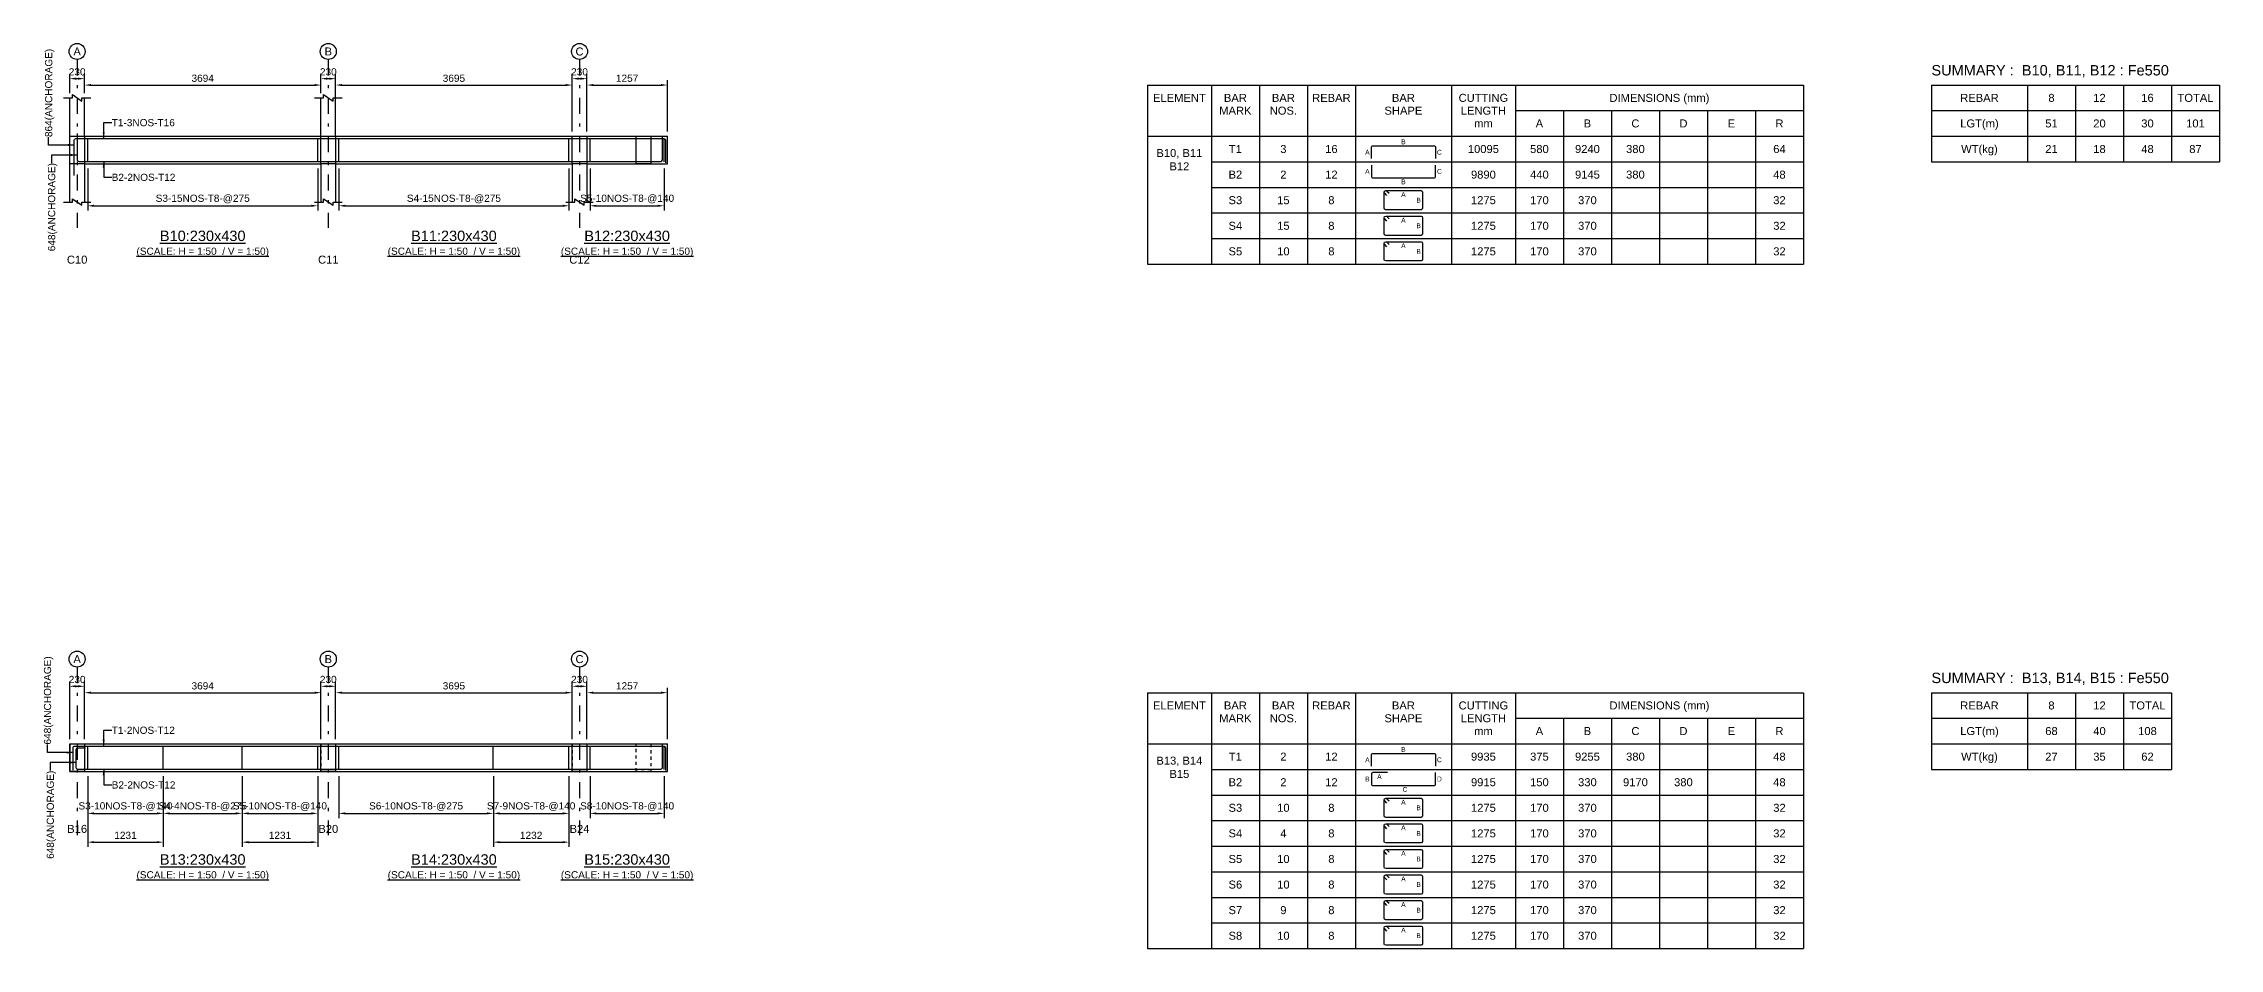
# Model space of a CAD drawing. Header units: inches. Extents: x -824 to 84876, y -179600 to 1700.
# Drawn here: x -820 to 67172, y -84400 to -56100 of the extents above; entities that cross this region are included whole.
import ezdxf
from ezdxf.enums import TextEntityAlignment as Align

# ---------------------------------------------------------------- set-up
doc = ezdxf.new("R2010")
doc.units = ezdxf.units.IN
doc.header["$LTSCALE"] = 1000
doc.header["$MEASUREMENT"] = 0
doc.linetypes.add('SCCenter', pattern=[1.2, 0.5, -0.3, 0.1, -0.3])
doc.linetypes.add('SCHidden', pattern=[0.2, 0.1, -0.1])
for name, color, linetype in [('Concrete Line', 2, 'Continuous'), ('Cut Line', 31, 'Continuous'), ('Dimension', 31, 'Continuous'), ('Grid', 8, 'Continuous'), ('Labels', 4, 'Continuous'), ('Labels_Support', 4, 'Continuous'), ('Link', 225, 'Continuous'), ('Reinforcement', 4, 'Continuous'), ('Schedule Header', 4, 'Continuous'), ('Schedule Line', 60, 'Continuous'), ('Text', 31, 'Continuous')]:
    doc.layers.add(name, color=color, linetype=linetype)
doc.styles.add('SC-SansSerif', font='SansSerif')
doc.styles.get("Standard").update_dxf_attribs({"font": 'txt.shx'})
doc.dimstyles.new('SCBBSDimStyl', dxfattribs={"dimtxt": 225, "dimasz": 200, "dimexe": 150, "dimexo": 150, "dimgap": 100, "dimtad": 1, "dimtoh": 1, "dimdec": 0, "dimzin": 0, "dimdsep": 46, "dimtxsty": 'SC-SansSerif', "dimcen": 0.09, "dimclrd": 8, "dimclre": 8, "dimclrt": 31, "dimadec": 0, "dimazin": 0, "dimtfac": 1, "dimtdec": 0, "dimtix": 1, "dimtofl": 0, "dimtmove": 0, "dimatfit": 3, "dimfxl": 1, "dimtolj": 1, "dimtzin": 0, "dimarcsym": 0})
doc.dimstyles.get("Standard").update_dxf_attribs({"dimtxt": 0.18, "dimasz": 200, "dimexe": 0.18, "dimexo": 0.0625, "dimgap": 0.09, "dimtad": 0, "dimtih": 1, "dimtoh": 1, "dimdec": 4, "dimzin": 0, "dimdsep": 46, "dimtxsty": 'Standard', "dimcen": 0.09, "dimadec": 0, "dimazin": 0, "dimtfac": 1, "dimtdec": 4, "dimtofl": 0, "dimtmove": 0, "dimatfit": 3, "dimfxl": 1, "dimtolj": 1, "dimtzin": 0, "dimarcsym": 0})

# ---------------------------------------------------------------- blocks, each defined once
blk = doc.blocks.new('*D29')
at = {"color": 8, "linetype": 'ByBlock', "lineweight": -2}
for p, q in [((560, -60010), (560, -61325)), ((7748, -60010), (7748, -61325)), ((760, -61175), (7548, -61175))]:
    blk.add_line(p, q, dxfattribs=at)
at = {"color": 8}
for points in [[(560, -61175), (760, -61142), (760, -61208)], [(7748, -61175), (7548, -61208), (7548, -61142)]]:
    blk.add_solid(points, dxfattribs=at)
at = {"layer": 'DEFPOINTS', "color": 31}
for p in [(560, -59860), (7748, -59860), (560, -61175)]:
    blk.add_point(p, dxfattribs=at)
at = {"color": 31, "insert": (4154, -60962), "char_height": 225, "attachment_point": 5, "style": 'SC-SansSerif'}
blk.add_mtext('\\A1;S3-15NOS-T8-@275', dxfattribs=at)
blk = doc.blocks.new('*D30')
at = {"color": 8, "linetype": 'ByBlock', "lineweight": -2}
for p, q in [((8408, -60010), (8408, -61325)), ((15598, -60010), (15598, -61325)), ((8608, -61175), (15398, -61175))]:
    blk.add_line(p, q, dxfattribs=at)
at = {"color": 8}
for points in [[(8408, -61175), (8608, -61142), (8608, -61208)], [(15598, -61175), (15398, -61208), (15398, -61142)]]:
    blk.add_solid(points, dxfattribs=at)
at = {"layer": 'DEFPOINTS', "color": 31}
for p in [(8408, -59860), (15598, -59860), (8408, -61175)]:
    blk.add_point(p, dxfattribs=at)
at = {"color": 31, "insert": (12003, -60962), "char_height": 225, "attachment_point": 5, "style": 'SC-SansSerif'}
blk.add_mtext('\\A1;S4-15NOS-T8-@275', dxfattribs=at)
blk = doc.blocks.new('*D31')
at = {"color": 8, "linetype": 'ByBlock', "lineweight": -2}
for p, q in [((16258, -60010), (16258, -61325)), ((18572, -60010), (18572, -61325)), ((16458, -61175), (18372, -61175))]:
    blk.add_line(p, q, dxfattribs=at)
at = {"color": 8}
for points in [[(16258, -61175), (16458, -61142), (16458, -61208)], [(18572, -61175), (18372, -61208), (18372, -61142)]]:
    blk.add_solid(points, dxfattribs=at)
at = {"layer": 'DEFPOINTS', "color": 31}
for p in [(16258, -59860), (18572, -59860), (16258, -61175)]:
    blk.add_point(p, dxfattribs=at)
at = {"color": 31, "insert": (17415, -60962), "char_height": 225, "attachment_point": 5, "style": 'SC-SansSerif'}
blk.add_mtext('\\A1;S5-10NOS-T8-@140', dxfattribs=at)
blk = doc.blocks.new('*D32')
at = {"color": 8, "linetype": 'ByBlock', "lineweight": -2}
for p, q in [((460, -57650), (460, -57250)), ((660, -57400), (7648, -57400)), ((7848, -57650), (7848, -57250))]:
    blk.add_line(p, q, dxfattribs=at)
at = {"color": 8}
for points in [[(460, -57400), (660, -57367), (660, -57433)], [(7848, -57400), (7648, -57433), (7648, -57367)]]:
    blk.add_solid(points, dxfattribs=at)
at = {"layer": 'DEFPOINTS', "color": 31}
for p in [(460, -57400), (460, -57800), (7848, -57800)]:
    blk.add_point(p, dxfattribs=at)
at = {"color": 31, "insert": (4154, -57188), "char_height": 225, "attachment_point": 5, "style": 'SC-SansSerif'}
blk.add_mtext('\\A1;3694', dxfattribs=at)
blk = doc.blocks.new('*D33')
at = {"color": 8, "linetype": 'ByBlock', "lineweight": -2}
for p, q in [((8308, -57650), (8308, -57250)), ((8508, -57400), (15498, -57400)), ((15698, -58850), (15698, -57250))]:
    blk.add_line(p, q, dxfattribs=at)
at = {"color": 8}
for points in [[(8308, -57400), (8508, -57367), (8508, -57433)], [(15698, -57400), (15498, -57433), (15498, -57367)]]:
    blk.add_solid(points, dxfattribs=at)
at = {"layer": 'DEFPOINTS', "color": 31}
for p in [(8308, -57400), (8308, -57800), (15698, -59000)]:
    blk.add_point(p, dxfattribs=at)
at = {"color": 31, "insert": (12003, -57188), "char_height": 225, "attachment_point": 5, "style": 'SC-SansSerif'}
blk.add_mtext('\\A1;3695', dxfattribs=at)
blk = doc.blocks.new('*D34')
at = {"color": 8, "linetype": 'ByBlock', "lineweight": -2}
for p, q in [((16158, -58850), (16158, -57250)), ((16358, -57400), (18472, -57400)), ((18672, -58850), (18672, -57250))]:
    blk.add_line(p, q, dxfattribs=at)
at = {"color": 8}
for points in [[(16158, -57400), (16358, -57367), (16358, -57433)], [(18672, -57400), (18472, -57433), (18472, -57367)]]:
    blk.add_solid(points, dxfattribs=at)
at = {"layer": 'DEFPOINTS', "color": 31}
for p in [(16158, -57400), (16158, -59000), (18672, -59000)]:
    blk.add_point(p, dxfattribs=at)
at = {"color": 31, "insert": (17415, -57188), "char_height": 225, "attachment_point": 5, "style": 'SC-SansSerif'}
blk.add_mtext('\\A1;1257', dxfattribs=at)
blk = doc.blocks.new('*D35')
at = {"color": 8, "linetype": 'ByBlock', "lineweight": -2}
for p, q in [((0, -57650), (0, -57050)), ((460, -57650), (460, -57050)), ((200, -57200), (260, -57200))]:
    blk.add_line(p, q, dxfattribs=at)
at = {"color": 8}
for points in [[(0, -57200), (200, -57167), (200, -57233)], [(460, -57200), (260, -57233), (260, -57167)]]:
    blk.add_solid(points, dxfattribs=at)
at = {"layer": 'DEFPOINTS', "color": 31}
for p in [(0, -57200), (0, -57800), (460, -57800)]:
    blk.add_point(p, dxfattribs=at)
at = {"color": 31, "insert": (230, -56988), "char_height": 225, "attachment_point": 5, "style": 'SC-SansSerif'}
blk.add_mtext('\\A1;230', dxfattribs=at)
blk = doc.blocks.new('*D36')
at = {"color": 8, "linetype": 'ByBlock', "lineweight": -2}
for p, q in [((7848, -57650), (7848, -57050)), ((8308, -58850), (8308, -57050)), ((8048, -57200), (8108, -57200))]:
    blk.add_line(p, q, dxfattribs=at)
at = {"color": 8}
for points in [[(7848, -57200), (8048, -57167), (8048, -57233)], [(8308, -57200), (8108, -57233), (8108, -57167)]]:
    blk.add_solid(points, dxfattribs=at)
at = {"layer": 'DEFPOINTS', "color": 31}
for p in [(7848, -57200), (7848, -57800), (8308, -59000)]:
    blk.add_point(p, dxfattribs=at)
at = {"color": 31, "insert": (8078, -56988), "char_height": 225, "attachment_point": 5, "style": 'SC-SansSerif'}
blk.add_mtext('\\A1;230', dxfattribs=at)
blk = doc.blocks.new('*D37')
at = {"color": 8, "linetype": 'ByBlock', "lineweight": -2}
for p, q in [((15698, -58850), (15698, -57050)), ((16158, -58850), (16158, -57050)), ((15898, -57200), (15958, -57200))]:
    blk.add_line(p, q, dxfattribs=at)
at = {"color": 8}
for points in [[(15698, -57200), (15898, -57167), (15898, -57233)], [(16158, -57200), (15958, -57233), (15958, -57167)]]:
    blk.add_solid(points, dxfattribs=at)
at = {"layer": 'DEFPOINTS', "color": 31}
for p in [(15698, -57200), (15698, -59000), (16158, -59000)]:
    blk.add_point(p, dxfattribs=at)
at = {"color": 31, "insert": (15928, -56988), "char_height": 225, "attachment_point": 5, "style": 'SC-SansSerif'}
blk.add_mtext('\\A1;230', dxfattribs=at)
blk = doc.blocks.new('*D38')
at = {"color": 8, "linetype": 'ByBlock', "lineweight": -2}
for p, q in [((560, -79010), (560, -80325)), ((2923, -79010), (2923, -80325)), ((760, -80175), (2723, -80175))]:
    blk.add_line(p, q, dxfattribs=at)
at = {"color": 8}
for points in [[(560, -80175), (760, -80142), (760, -80208)], [(2923, -80175), (2723, -80208), (2723, -80142)]]:
    blk.add_solid(points, dxfattribs=at)
at = {"layer": 'DEFPOINTS', "color": 31}
for p in [(560, -78860), (2923, -78860), (560, -80175)]:
    blk.add_point(p, dxfattribs=at)
at = {"color": 31, "insert": (1741, -79962), "char_height": 225, "attachment_point": 5, "style": 'SC-SansSerif'}
blk.add_mtext('\\A1;S3-10NOS-T8-@140', dxfattribs=at)
blk = doc.blocks.new('*D39')
at = {"color": 8, "linetype": 'ByBlock', "lineweight": -2}
for p, q in [((560, -79010), (560, -81225)), ((2923, -79010), (2923, -81225)), ((760, -81075), (2723, -81075))]:
    blk.add_line(p, q, dxfattribs=at)
at = {"color": 8}
for points in [[(560, -81075), (760, -81042), (760, -81108)], [(2923, -81075), (2723, -81108), (2723, -81042)]]:
    blk.add_solid(points, dxfattribs=at)
at = {"layer": 'DEFPOINTS', "color": 31}
for p in [(560, -78860), (2923, -78860), (560, -81075)]:
    blk.add_point(p, dxfattribs=at)
at = {"color": 31, "insert": (1741, -80862), "char_height": 225, "attachment_point": 5, "style": 'SC-SansSerif'}
blk.add_mtext('\\A1;1231', dxfattribs=at)
blk = doc.blocks.new('*D40')
at = {"color": 8, "linetype": 'ByBlock', "lineweight": -2}
for p, q in [((2923, -79010), (2923, -80325)), ((5385, -79010), (5385, -80325)), ((3123, -80175), (5185, -80175))]:
    blk.add_line(p, q, dxfattribs=at)
at = {"color": 8}
for points in [[(2923, -80175), (3123, -80142), (3123, -80208)], [(5385, -80175), (5185, -80208), (5185, -80142)]]:
    blk.add_solid(points, dxfattribs=at)
at = {"layer": 'DEFPOINTS', "color": 31}
for p in [(2923, -78860), (5385, -78860), (2923, -80175)]:
    blk.add_point(p, dxfattribs=at)
at = {"color": 31, "insert": (4154, -79962), "char_height": 225, "attachment_point": 5, "style": 'SC-SansSerif'}
blk.add_mtext('\\A1;S4-4NOS-T8-@275', dxfattribs=at)
blk = doc.blocks.new('*D41')
at = {"color": 8, "linetype": 'ByBlock', "lineweight": -2}
for p, q in [((5385, -79010), (5385, -80325)), ((7748, -79010), (7748, -80325)), ((5585, -80175), (7548, -80175))]:
    blk.add_line(p, q, dxfattribs=at)
at = {"color": 8}
for points in [[(5385, -80175), (5585, -80142), (5585, -80208)], [(7748, -80175), (7548, -80208), (7548, -80142)]]:
    blk.add_solid(points, dxfattribs=at)
at = {"layer": 'DEFPOINTS', "color": 31}
for p in [(5385, -78860), (7748, -78860), (5385, -80175)]:
    blk.add_point(p, dxfattribs=at)
at = {"color": 31, "insert": (6567, -79962), "char_height": 225, "attachment_point": 5, "style": 'SC-SansSerif'}
blk.add_mtext('\\A1;S5-10NOS-T8-@140', dxfattribs=at)
blk = doc.blocks.new('*D42')
at = {"color": 8, "linetype": 'ByBlock', "lineweight": -2}
for p, q in [((5385, -79010), (5385, -81225)), ((7748, -79010), (7748, -81225)), ((5585, -81075), (7548, -81075))]:
    blk.add_line(p, q, dxfattribs=at)
at = {"color": 8}
for points in [[(5385, -81075), (5585, -81042), (5585, -81108)], [(7748, -81075), (7548, -81108), (7548, -81042)]]:
    blk.add_solid(points, dxfattribs=at)
at = {"layer": 'DEFPOINTS', "color": 31}
for p in [(5385, -78860), (7748, -78860), (5385, -81075)]:
    blk.add_point(p, dxfattribs=at)
at = {"color": 31, "insert": (6567, -80862), "char_height": 225, "attachment_point": 5, "style": 'SC-SansSerif'}
blk.add_mtext('\\A1;1231', dxfattribs=at)
blk = doc.blocks.new('*D43')
at = {"color": 8, "linetype": 'ByBlock', "lineweight": -2}
for p, q in [((8408, -79010), (8408, -80325)), ((13235, -79010), (13235, -80325)), ((8608, -80175), (13035, -80175))]:
    blk.add_line(p, q, dxfattribs=at)
at = {"color": 8}
for points in [[(8408, -80175), (8608, -80142), (8608, -80208)], [(13235, -80175), (13035, -80208), (13035, -80142)]]:
    blk.add_solid(points, dxfattribs=at)
at = {"layer": 'DEFPOINTS', "color": 31}
for p in [(8408, -78860), (13235, -78860), (8408, -80175)]:
    blk.add_point(p, dxfattribs=at)
at = {"color": 31, "insert": (10821, -79962), "char_height": 225, "attachment_point": 5, "style": 'SC-SansSerif'}
blk.add_mtext('\\A1;S6-10NOS-T8-@275', dxfattribs=at)
blk = doc.blocks.new('*D44')
at = {"color": 8, "linetype": 'ByBlock', "lineweight": -2}
for p, q in [((13235, -79010), (13235, -80325)), ((15598, -79010), (15598, -80325)), ((13435, -80175), (15398, -80175))]:
    blk.add_line(p, q, dxfattribs=at)
at = {"color": 8}
for points in [[(13235, -80175), (13435, -80142), (13435, -80208)], [(15598, -80175), (15398, -80208), (15398, -80142)]]:
    blk.add_solid(points, dxfattribs=at)
at = {"layer": 'DEFPOINTS', "color": 31}
for p in [(13235, -78860), (15598, -78860), (13235, -80175)]:
    blk.add_point(p, dxfattribs=at)
at = {"color": 31, "insert": (14416, -79962), "char_height": 225, "attachment_point": 5, "style": 'SC-SansSerif'}
blk.add_mtext('\\A1;S7-9NOS-T8-@140', dxfattribs=at)
blk = doc.blocks.new('*D45')
at = {"color": 8, "linetype": 'ByBlock', "lineweight": -2}
for p, q in [((13235, -79010), (13235, -81225)), ((15598, -79010), (15598, -81225)), ((13435, -81075), (15398, -81075))]:
    blk.add_line(p, q, dxfattribs=at)
at = {"color": 8}
for points in [[(13235, -81075), (13435, -81042), (13435, -81108)], [(15598, -81075), (15398, -81108), (15398, -81042)]]:
    blk.add_solid(points, dxfattribs=at)
at = {"layer": 'DEFPOINTS', "color": 31}
for p in [(13235, -78860), (15598, -78860), (13235, -81075)]:
    blk.add_point(p, dxfattribs=at)
at = {"color": 31, "insert": (14416, -80862), "char_height": 225, "attachment_point": 5, "style": 'SC-SansSerif'}
blk.add_mtext('\\A1;1232', dxfattribs=at)
blk = doc.blocks.new('*D46')
at = {"color": 8, "linetype": 'ByBlock', "lineweight": -2}
for p, q in [((16258, -79010), (16258, -80325)), ((18572, -79010), (18572, -80325)), ((16458, -80175), (18372, -80175))]:
    blk.add_line(p, q, dxfattribs=at)
at = {"color": 8}
for points in [[(16258, -80175), (16458, -80142), (16458, -80208)], [(18572, -80175), (18372, -80208), (18372, -80142)]]:
    blk.add_solid(points, dxfattribs=at)
at = {"layer": 'DEFPOINTS', "color": 31}
for p in [(16258, -78860), (18572, -78860), (16258, -80175)]:
    blk.add_point(p, dxfattribs=at)
at = {"color": 31, "insert": (17415, -79962), "char_height": 225, "attachment_point": 5, "style": 'SC-SansSerif'}
blk.add_mtext('\\A1;S8-10NOS-T8-@140', dxfattribs=at)
blk = doc.blocks.new('*D47')
at = {"color": 8, "linetype": 'ByBlock', "lineweight": -2}
for p, q in [((460, -77850), (460, -76250)), ((660, -76400), (7648, -76400)), ((7848, -77850), (7848, -76250))]:
    blk.add_line(p, q, dxfattribs=at)
at = {"color": 8}
for points in [[(460, -76400), (660, -76367), (660, -76433)], [(7848, -76400), (7648, -76433), (7648, -76367)]]:
    blk.add_solid(points, dxfattribs=at)
at = {"layer": 'DEFPOINTS', "color": 31}
for p in [(460, -76400), (460, -78000), (7848, -78000)]:
    blk.add_point(p, dxfattribs=at)
at = {"color": 31, "insert": (4154, -76188), "char_height": 225, "attachment_point": 5, "style": 'SC-SansSerif'}
blk.add_mtext('\\A1;3694', dxfattribs=at)
blk = doc.blocks.new('*D48')
at = {"color": 8, "linetype": 'ByBlock', "lineweight": -2}
for p, q in [((8308, -77850), (8308, -76250)), ((8508, -76400), (15498, -76400)), ((15698, -77850), (15698, -76250))]:
    blk.add_line(p, q, dxfattribs=at)
at = {"color": 8}
for points in [[(8308, -76400), (8508, -76367), (8508, -76433)], [(15698, -76400), (15498, -76433), (15498, -76367)]]:
    blk.add_solid(points, dxfattribs=at)
at = {"layer": 'DEFPOINTS', "color": 31}
for p in [(8308, -76400), (8308, -78000), (15698, -78000)]:
    blk.add_point(p, dxfattribs=at)
at = {"color": 31, "insert": (12003, -76188), "char_height": 225, "attachment_point": 5, "style": 'SC-SansSerif'}
blk.add_mtext('\\A1;3695', dxfattribs=at)
blk = doc.blocks.new('*D49')
at = {"color": 8, "linetype": 'ByBlock', "lineweight": -2}
for p, q in [((16158, -77850), (16158, -76250)), ((16358, -76400), (18472, -76400)), ((18672, -77850), (18672, -76250))]:
    blk.add_line(p, q, dxfattribs=at)
at = {"color": 8}
for points in [[(16158, -76400), (16358, -76367), (16358, -76433)], [(18672, -76400), (18472, -76433), (18472, -76367)]]:
    blk.add_solid(points, dxfattribs=at)
at = {"layer": 'DEFPOINTS', "color": 31}
for p in [(16158, -76400), (16158, -78000), (18672, -78000)]:
    blk.add_point(p, dxfattribs=at)
at = {"color": 31, "insert": (17415, -76188), "char_height": 225, "attachment_point": 5, "style": 'SC-SansSerif'}
blk.add_mtext('\\A1;1257', dxfattribs=at)
blk = doc.blocks.new('*D50')
at = {"color": 8, "linetype": 'ByBlock', "lineweight": -2}
for p, q in [((0, -77850), (0, -76050)), ((460, -77850), (460, -76050)), ((200, -76200), (260, -76200))]:
    blk.add_line(p, q, dxfattribs=at)
at = {"color": 8}
for points in [[(0, -76200), (200, -76167), (200, -76233)], [(460, -76200), (260, -76233), (260, -76167)]]:
    blk.add_solid(points, dxfattribs=at)
at = {"layer": 'DEFPOINTS', "color": 31}
for p in [(0, -76200), (0, -78000), (460, -78000)]:
    blk.add_point(p, dxfattribs=at)
at = {"color": 31, "insert": (230, -75988), "char_height": 225, "attachment_point": 5, "style": 'SC-SansSerif'}
blk.add_mtext('\\A1;230', dxfattribs=at)
blk = doc.blocks.new('*D51')
at = {"color": 8, "linetype": 'ByBlock', "lineweight": -2}
for p, q in [((7848, -77850), (7848, -76050)), ((8308, -77850), (8308, -76050)), ((8048, -76200), (8108, -76200))]:
    blk.add_line(p, q, dxfattribs=at)
at = {"color": 8}
for points in [[(7848, -76200), (8048, -76167), (8048, -76233)], [(8308, -76200), (8108, -76233), (8108, -76167)]]:
    blk.add_solid(points, dxfattribs=at)
at = {"layer": 'DEFPOINTS', "color": 31}
for p in [(7848, -76200), (7848, -78000), (8308, -78000)]:
    blk.add_point(p, dxfattribs=at)
at = {"color": 31, "insert": (8078, -75988), "char_height": 225, "attachment_point": 5, "style": 'SC-SansSerif'}
blk.add_mtext('\\A1;230', dxfattribs=at)
blk = doc.blocks.new('*D52')
at = {"color": 8, "linetype": 'ByBlock', "lineweight": -2}
for p, q in [((15698, -77850), (15698, -76050)), ((16158, -77850), (16158, -76050)), ((15898, -76200), (15958, -76200))]:
    blk.add_line(p, q, dxfattribs=at)
at = {"color": 8}
for points in [[(15698, -76200), (15898, -76167), (15898, -76233)], [(16158, -76200), (15958, -76233), (15958, -76167)]]:
    blk.add_solid(points, dxfattribs=at)
at = {"layer": 'DEFPOINTS', "color": 31}
for p in [(15698, -76200), (15698, -78000), (16158, -78000)]:
    blk.add_point(p, dxfattribs=at)
at = {"color": 31, "insert": (15928, -75988), "char_height": 225, "attachment_point": 5, "style": 'SC-SansSerif'}
blk.add_mtext('\\A1;230', dxfattribs=at)

msp = doc.modelspace()

# ---------------------------------------------------------------- linework, layer by layer
at = {"layer": 'Concrete Line'}
for p, q in [((0, -61060), (0, -57800)), ((460, -59000), (460, -57800)), ((7848, -59000), (7848, -57800)), ((8308, -59000), (8308, -57800)), ((18672, -59860), (18672, -59000)), ((460, -59860), (460, -61060)), ((7848, -59860), (7848, -61060)), ((8308, -59860), (8308, -61060)), ((15698, -59860), (15698, -61060)), ((16158, -59860), (16158, -61060)), ((18672, -78860), (18672, -78000))]:
    msp.add_line(p, q, dxfattribs=at)
for points in [[(0, -59000), (460, -59000), (460, -59000), (460, -59860), (460, -59860), (0, -59860), (0, -59860), (0, -59000)], [(7848, -59000), (8308, -59000), (8308, -59000), (8308, -59860), (8308, -59860), (7848, -59860), (7848, -59860), (7848, -59000)], [(15698, -59000), (16158, -59000), (16158, -59000), (16158, -59860), (16158, -59860), (15698, -59860), (15698, -59860), (15698, -59000)], [(17698, -59000), (18158, -59000), (18158, -59000), (18158, -59860), (18158, -59860), (17698, -59860), (17698, -59860), (17698, -59000)], [(0, -78000), (460, -78000), (460, -78000), (460, -78860), (460, -78860), (0, -78860), (0, -78860), (0, -78000)], [(7848, -78860), (7848, -78000), (7848, -78000), (8308, -78000), (8308, -78000), (8308, -78860), (8308, -78860), (7848, -78860)], [(15698, -78860), (15698, -78000), (15698, -78000), (16158, -78000), (16158, -78000), (16158, -78860), (16158, -78860), (15698, -78860)]]:
    msp.add_lwpolyline(points, close=True, dxfattribs=at)
at = {"layer": 'Concrete Line', "linetype": 'SCHidden'}
for points in [[(0, -59000), (460, -59000), (460, -59000), (460, -59860), (460, -59860), (0, -59860), (0, -59860), (0, -59000)], [(7848, -59000), (8308, -59000), (8308, -59000), (8308, -59860), (8308, -59860), (7848, -59860), (7848, -59860), (7848, -59000)], [(15698, -59000), (16158, -59000), (16158, -59000), (16158, -59860), (16158, -59860), (15698, -59860), (15698, -59860), (15698, -59000)], [(17698, -59000), (18158, -59000), (18158, -59000), (18158, -59860), (18158, -59860), (17698, -59860), (17698, -59860), (17698, -59000)], [(0, -78000), (460, -78000), (460, -78000), (460, -78860), (460, -78860), (0, -78860), (0, -78860), (0, -78000)], [(7848, -78860), (7848, -78000), (7848, -78000), (8308, -78000), (8308, -78000), (8308, -78860), (8308, -78860), (7848, -78860)], [(15698, -78860), (15698, -78000), (15698, -78000), (16158, -78000), (16158, -78000), (16158, -78860), (16158, -78860), (15698, -78860)], [(17698, -78000), (18158, -78000), (18158, -78000), (18158, -78860), (18158, -78860), (17698, -78860), (17698, -78860), (17698, -78000)]]:
    msp.add_lwpolyline(points, close=True, dxfattribs=at)
at = {"layer": 'Concrete Line'}
for points in [[(460, -59000), (7848, -59000)], [(8308, -59000), (15928, -59000)], [(15928, -59000), (18672, -59000)], [(460, -59860), (7848, -59860)], [(8308, -59860), (15698, -59860)], [(16158, -59860), (18672, -59860)], [(0, -78000), (460, -78000)], [(0, -78000), (0, -78860)], [(460, -78000), (7848, -78000)], [(7848, -78000), (8308, -78000)], [(8308, -78000), (15698, -78000)], [(15698, -78000), (16158, -78000)], [(16158, -78000), (18672, -78000)], [(0, -78860), (460, -78860)], [(460, -78860), (7848, -78860)], [(7848, -78860), (8308, -78860)], [(8308, -78860), (15698, -78860)], [(15698, -78860), (16158, -78860)], [(16158, -78860), (18672, -78860)]]:
    msp.add_lwpolyline(points, dxfattribs=at)
at = {"layer": 'Concrete Line', "color": 8, "linetype": 'SCHidden'}
for points in [[(460, -78000), (460, -78860)], [(7848, -78000), (7848, -78860)], [(8308, -78000), (8308, -78860)], [(15698, -78000), (15698, -78860)], [(16158, -78000), (16158, -78860)]]:
    msp.add_lwpolyline(points, dxfattribs=at)
at = {"layer": 'Cut Line'}
for points in [[(-200, -57800), (80, -57800), (80, -57700), (380, -57900), (380, -57800), (660, -57800)], [(7648, -57800), (7928, -57800), (7928, -57700), (8228, -57900), (8228, -57800), (8508, -57800)], [(-200, -61060), (80, -61060), (80, -60960), (380, -61160), (380, -61060), (660, -61060)], [(7648, -61060), (7928, -61060), (7928, -60960), (8228, -61160), (8228, -61060), (8508, -61060)], [(15498, -61060), (15778, -61060), (15778, -60960), (16078, -61160), (16078, -61060), (16358, -61060)]]:
    msp.add_lwpolyline(points, dxfattribs=at)
at = {"layer": 'Grid', "linetype": 'SCCenter'}
for p, q in [((230, -56600), (230, -61860)), ((8078, -56600), (8078, -61860)), ((15928, -56600), (15928, -61860)), ((230, -75600), (230, -80860)), ((8078, -75600), (8078, -80860)), ((15928, -75600), (15928, -80860))]:
    msp.add_line(p, q, dxfattribs=at)
at = {"layer": 'Grid'}
for centre in [(230, -56350), (8078, -56350), (15928, -56350), (230, -75350), (8078, -75350), (15928, -75350)]:
    msp.add_circle(centre, 250, dxfattribs=at)
at = {"layer": 'Link'}
for p, q in [((560, -59800), (560, -59060)), ((7748, -59800), (7748, -59060)), ((8408, -59800), (8408, -59060)), ((15598, -59800), (15598, -59060)), ((16258, -59800), (16258, -59060)), ((18572, -59800), (18572, -59060)), ((560, -78800), (560, -78060)), ((2922.7, -78800), (2922.7, -78060)), ((5385.3, -78800), (5385.3, -78060)), ((7748, -78800), (7748, -78060)), ((8408, -78800), (8408, -78060)), ((13234.7, -78800), (13234.7, -78060)), ((15598, -78800), (15598, -78060)), ((16258, -78800), (16258, -78060)), ((18572, -78800), (18572, -78060))]:
    msp.add_line(p, q, dxfattribs=at)
at = {"layer": 'Reinforcement'}
for points in [[(140, -60228), (140, -59126, -0.4142136), (190, -59076), (18561.5, -59076, -0.4142135), (18611.5, -59126), (18611.5, -59830)], [(232, -58912), (232, -59738, 0.4142136), (282, -59788), (18469.5, -59788, 0.4142135), (18519.5, -59738), (18519.5, -59030)], [(40671.5, -59700), (40671.5, -59350, -0.5), (40721.5, -59300), (42621.5, -59300, -0.5), (42671.5, -59350), (42671.5, -59700)], [(40671.5, -59900), (40671.5, -60250, 0.5), (40721.5, -60300), (42621.5, -60300, 0.5), (42671.5, -60250), (42671.5, -59900)], [(41156.9, -60856.1), (41086.2, -60785.4, -0.1989124), (41071.5, -60750, -0.4142046), (41121.5, -60700, -0.1989044), (41156.9, -60714.6), (41227.6, -60785.4)], [(41156.9, -61656.1), (41086.2, -61585.4, -0.1989124), (41071.5, -61550, -0.4142046), (41121.5, -61500, -0.1989044), (41156.9, -61514.6), (41227.6, -61585.4)], [(41156.9, -62456.1), (41086.2, -62385.4, -0.1989124), (41071.5, -62350, -0.4142046), (41121.5, -62300, -0.1989044), (41156.9, -62314.6), (41227.6, -62385.4)], [(104, -78820), (104, -78122, -0.4142136), (154, -78072), (18561.5, -78072, -0.4142135), (18611.5, -78122), (18611.5, -78830)], [(492, -78136), (242, -78136, 0.4142136), (192, -78186), (192, -78738, 0.4142136), (242, -78788), (18473.5, -78788, 0.4142135), (18523.5, -78738), (18523.5, -78030)], [(40671.5, -78700), (40671.5, -78350, -0.5), (40721.5, -78300), (42621.5, -78300, -0.5), (42671.5, -78350), (42671.5, -78700)], [(41171.5, -78900), (40721.5, -78900, 0.5), (40671.5, -78950), (40671.5, -79250, 0.5), (40721.5, -79300), (42621.5, -79300, 0.5), (42671.5, -79250), (42671.5, -78900)], [(41156.9, -79856.1), (41086.2, -79785.4, -0.1989124), (41071.5, -79750, -0.4142046), (41121.5, -79700, -0.1989044), (41156.9, -79714.6), (41227.6, -79785.4)], [(41156.9, -80656.1), (41086.2, -80585.4, -0.1989124), (41071.5, -80550, -0.4142046), (41121.5, -80500, -0.1989044), (41156.9, -80514.6), (41227.6, -80585.4)], [(41156.9, -81456.1), (41086.2, -81385.4, -0.1989124), (41071.5, -81350, -0.4142046), (41121.5, -81300, -0.1989044), (41156.9, -81314.6), (41227.6, -81385.4)], [(41156.9, -82256.1), (41086.2, -82185.4, -0.1989124), (41071.5, -82150, -0.4142046), (41121.5, -82100, -0.1989044), (41156.9, -82114.6), (41227.6, -82185.4)], [(41156.9, -83056.1), (41086.2, -82985.4, -0.1989124), (41071.5, -82950, -0.4142046), (41121.5, -82900, -0.1989044), (41156.9, -82914.6), (41227.6, -82985.4)], [(41156.9, -83856.1), (41086.2, -83785.4, -0.1989124), (41071.5, -83750, -0.4142046), (41121.5, -83700, -0.1989044), (41156.9, -83714.6), (41227.6, -83785.4)]]:
    msp.add_lwpolyline(points, format="xyb", dxfattribs=at)
for points in [[(41071.5, -60750, -0.4142046), (41121.5, -60700), (42221.5, -60700, -0.4142046), (42271.5, -60750), (42271.5, -61250, -0.4142046), (42221.5, -61300), (41121.5, -61300, -0.4142046), (41071.5, -61250)], [(41071.5, -61550, -0.4142046), (41121.5, -61500), (42221.5, -61500, -0.4142046), (42271.5, -61550), (42271.5, -62050, -0.4142046), (42221.5, -62100), (41121.5, -62100, -0.4142046), (41071.5, -62050)], [(41071.5, -62350, -0.4142046), (41121.5, -62300), (42221.5, -62300, -0.4142046), (42271.5, -62350), (42271.5, -62850, -0.4142046), (42221.5, -62900), (41121.5, -62900, -0.4142046), (41071.5, -62850)], [(41071.5, -79750, -0.4142046), (41121.5, -79700), (42221.5, -79700, -0.4142046), (42271.5, -79750), (42271.5, -80250, -0.4142046), (42221.5, -80300), (41121.5, -80300, -0.4142046), (41071.5, -80250)], [(41071.5, -80550, -0.4142046), (41121.5, -80500), (42221.5, -80500, -0.4142046), (42271.5, -80550), (42271.5, -81050, -0.4142046), (42221.5, -81100), (41121.5, -81100, -0.4142046), (41071.5, -81050)], [(41071.5, -81350, -0.4142046), (41121.5, -81300), (42221.5, -81300, -0.4142046), (42271.5, -81350), (42271.5, -81850, -0.4142046), (42221.5, -81900), (41121.5, -81900, -0.4142046), (41071.5, -81850)], [(41071.5, -82150, -0.4142046), (41121.5, -82100), (42221.5, -82100, -0.4142046), (42271.5, -82150), (42271.5, -82650, -0.4142046), (42221.5, -82700), (41121.5, -82700, -0.4142046), (41071.5, -82650)], [(41071.5, -82950, -0.4142046), (41121.5, -82900), (42221.5, -82900, -0.4142046), (42271.5, -82950), (42271.5, -83450, -0.4142046), (42221.5, -83500), (41121.5, -83500, -0.4142046), (41071.5, -83450)], [(41071.5, -83750, -0.4142046), (41121.5, -83700), (42221.5, -83700, -0.4142046), (42271.5, -83750), (42271.5, -84250, -0.4142046), (42221.5, -84300), (41121.5, -84300, -0.4142046), (41071.5, -84250)]]:
    msp.add_lwpolyline(points, format="xyb", close=True, dxfattribs=at)
at = {"layer": 'Schedule Line'}
for p, q in [((33671.5, -57400), (54171.5, -57400)), ((33671.5, -57400), (33671.5, -63000)), ((35671.5, -57400), (35671.5, -63000)), ((37171.5, -57400), (37171.5, -63000)), ((38671.5, -57400), (38671.5, -63000)), ((40171.5, -57400), (40171.5, -63000)), ((43171.5, -57400), (43171.5, -63000)), ((45171.5, -57400), (45171.5, -63000)), ((54171.5, -57400), (54171.5, -63000)), ((58171.5, -57400), (67171.5, -57400)), ((58171.5, -57400), (58171.5, -59800)), ((61171.5, -57400), (61171.5, -59800)), ((62671.5, -57400), (62671.5, -59800)), ((64171.5, -57400), (64171.5, -59800)), ((65671.5, -57400), (65671.5, -59800)), ((67171.5, -57400), (67171.5, -59800)), ((45171.5, -58200), (54171.5, -58200)), ((46671.5, -58200), (46671.5, -63000)), ((48171.5, -58200), (48171.5, -63000)), ((49671.5, -58200), (49671.5, -63000)), ((51171.5, -58200), (51171.5, -63000)), ((52671.5, -58200), (52671.5, -63000)), ((58171.5, -58200), (67171.5, -58200)), ((33671.5, -59000), (54171.5, -59000)), ((58171.5, -59000), (67171.5, -59000)), ((35671.5, -59800), (54171.5, -59800)), ((58171.5, -59800), (67171.5, -59800)), ((35671.5, -60600), (54171.5, -60600)), ((35671.5, -61400), (54171.5, -61400)), ((35671.5, -62200), (54171.5, -62200)), ((33671.5, -63000), (54171.5, -63000)), ((35671.5, -63000), (54171.5, -63000)), ((33671.5, -76400), (54171.5, -76400)), ((33671.5, -76400), (33671.5, -84400)), ((35671.5, -76400), (35671.5, -84400)), ((37171.5, -76400), (37171.5, -84400)), ((38671.5, -76400), (38671.5, -84400)), ((40171.5, -76400), (40171.5, -84400)), ((43171.5, -76400), (43171.5, -84400)), ((45171.5, -76400), (45171.5, -84400)), ((54171.5, -76400), (54171.5, -84400)), ((58171.5, -76400), (65671.5, -76400)), ((58171.5, -76400), (58171.5, -78800)), ((61171.5, -76400), (61171.5, -78800)), ((62671.5, -76400), (62671.5, -78800)), ((64171.5, -76400), (64171.5, -78800)), ((65671.5, -76400), (65671.5, -78800)), ((45171.5, -77200), (54171.5, -77200)), ((46671.5, -77200), (46671.5, -84400)), ((48171.5, -77200), (48171.5, -84400)), ((49671.5, -77200), (49671.5, -84400)), ((51171.5, -77200), (51171.5, -84400)), ((52671.5, -77200), (52671.5, -84400)), ((58171.5, -77200), (65671.5, -77200)), ((33671.5, -78000), (54171.5, -78000)), ((58171.5, -78000), (65671.5, -78000)), ((35671.5, -78800), (54171.5, -78800)), ((58171.5, -78800), (65671.5, -78800)), ((35671.5, -79600), (54171.5, -79600)), ((35671.5, -80400), (54171.5, -80400)), ((35671.5, -81200), (54171.5, -81200)), ((35671.5, -82000), (54171.5, -82000)), ((35671.5, -82800), (54171.5, -82800)), ((35671.5, -83600), (54171.5, -83600)), ((33671.5, -84400), (54171.5, -84400)), ((35671.5, -84400), (54171.5, -84400))]:
    msp.add_line(p, q, dxfattribs=at)

# ---------------------------------------------------------------- texts
at = {"layer": 'Dimension', "style": 'SC-SansSerif'}
for s, p in [('B', (41671.5, -59175)), ('A', (40546.5, -59500)), ('C', (42796.5, -59500)), ('A', (40546.5, -60100)), ('B', (41671.5, -60425)), ('C', (42796.5, -60100)), ('A', (41671.5, -60825)), ('B', (42146.5, -61000)), ('A', (41671.5, -61625)), ('B', (42146.5, -61800)), ('A', (41671.5, -62425)), ('B', (42146.5, -62600)), ('B', (41671.5, -78175)), ('A', (40546.5, -78500)), ('C', (42796.5, -78500)), ('B', (40546.5, -79100)), ('A', (40921.5, -79025)), ('C', (41721.5, -79425)), ('D', (42796.5, -79100)), ('A', (41671.5, -79825)), ('B', (42146.5, -80000)), ('A', (41671.5, -80625)), ('B', (42146.5, -80800)), ('A', (41671.5, -81425)), ('B', (42146.5, -81600)), ('A', (41671.5, -82225)), ('A', (41671.5, -83025)), ('B', (42146.5, -82400)), ('B', (42146.5, -83200)), ('A', (41671.5, -83825)), ('B', (42146.5, -84000))]:
    msp.add_text(s, height=150, dxfattribs=at).set_placement(p, align=Align.MIDDLE_CENTER)
at = {"layer": 'Grid', "style": 'SC-SansSerif'}
for s, p in [('A', (230, -56350)), ('B', (8078, -56350)), ('C', (15928, -56350)), ('A', (230, -75350)), ('B', (8078, -75350)), ('C', (15928, -75350))]:
    msp.add_text(s, height=250, dxfattribs=at).set_placement(p, align=Align.MIDDLE)
at = {"layer": 'Labels', "style": 'SC-SansSerif'}
for s, p in [('%%uB10:230x430', (4154, -62375)), ('%%uB11:230x430', (12003, -62375)), ('%%uB12:230x430', (17415, -62375)), ('%%uB13:230x430', (4154, -81875)), ('%%uB14:230x430', (12003, -81875)), ('%%uB15:230x430', (17415, -81875))]:
    msp.add_text(s, height=325, dxfattribs=at).set_placement(p, align=Align.BOTTOM_CENTER)
at = {"layer": 'Labels_Support', "style": 'SC-SansSerif'}
for s, p in [('C10', (230, -63060)), ('C11', (8078, -63060)), ('C12', (15928, -63060)), ('B16', (230, -80860)), ('B20', (8078, -80860)), ('B24', (15928, -80860))]:
    msp.add_text(s, height=250, dxfattribs=at).set_placement(p, align=Align.BOTTOM_CENTER)
at = {"layer": 'Schedule Header', "style": 'SC-SansSerif'}
for s, p in [('SUMMARY :  B10, B11, B12 : Fe550', (58171.5, -57100)), ('SUMMARY :  B13, B14, B15 : Fe550', (58171.5, -76100))]:
    msp.add_text(s, height=325, dxfattribs=at).set_placement(p)
for s, p in [('ELEMENT', (34671.5, -57800)), ('BAR', (36421.5, -57800)), ('BAR', (37921.5, -57800)), ('REBAR', (39421.5, -57800)), ('BAR', (41671.5, -57800)), ('CUTTING', (44171.5, -57800)), ('DIMENSIONS (mm)', (49671.5, -57800)), ('REBAR', (59671.5, -57800)), ('8', (61921.5, -57800)), ('12', (63421.5, -57800)), ('16', (64921.5, -57800)), ('TOTAL', (66421.5, -57800)), ('MARK', (36421.5, -58200)), ('NOS.', (37921.5, -58200)), ('SHAPE', (41671.5, -58200)), ('LENGTH', (44171.5, -58200)), ('C', (48921.5, -58600)), ('LGT(m)', (59671.5, -58600)), ('mm', (44171.5, -58600)), ('A', (45921.5, -58600)), ('B', (47421.5, -58600)), ('D', (50421.5, -58600)), ('E', (51921.5, -58600)), ('R', (53421.5, -58600)), ('WT(kg)', (59671.5, -59400)), ('ELEMENT', (34671.5, -76800)), ('BAR', (36421.5, -76800)), ('BAR', (37921.5, -76800)), ('REBAR', (39421.5, -76800)), ('BAR', (41671.5, -76800)), ('CUTTING', (44171.5, -76800)), ('DIMENSIONS (mm)', (49671.5, -76800)), ('REBAR', (59671.5, -76800)), ('8', (61921.5, -76800)), ('12', (63421.5, -76800)), ('TOTAL', (64921.5, -76800)), ('MARK', (36421.5, -77200)), ('NOS.', (37921.5, -77200)), ('SHAPE', (41671.5, -77200)), ('LENGTH', (44171.5, -77200)), ('A', (45921.5, -77600)), ('B', (47421.5, -77600)), ('C', (48921.5, -77600)), ('D', (50421.5, -77600)), ('E', (51921.5, -77600)), ('R', (53421.5, -77600)), ('LGT(m)', (59671.5, -77600)), ('mm', (44171.5, -77600)), ('WT(kg)', (59671.5, -78400))]:
    msp.add_text(s, height=250, dxfattribs=at).set_placement(p, align=Align.MIDDLE_CENTER)
at = {"layer": 'Text', "style": 'SC-SansSerif'}
for s, p in [('864(ANCHORAGE)', (-660, -59026)), ('648(ANCHORAGE)', (-696, -78022))]:
    msp.add_text(s, height=225, rotation=90, dxfattribs=at).set_placement(p, align=Align.MIDDLE_LEFT)
for s, p in [('T1-3NOS-T16', (1310, -58575)), ('B2-2NOS-T12', (1310, -60285)), ('T1-2NOS-T12', (1310, -77575)), ('B2-2NOS-T12', (1310, -79285))]:
    msp.add_text(s, height=225, dxfattribs=at).set_placement(p, align=Align.MIDDLE_LEFT)
for s, p in [('20', (63421.5, -58600)), ('30', (64921.5, -58600)), ('101', (66421.5, -58600)), ('51', (61921.5, -58600)), ('T1', (36421.5, -59400)), ('3', (37921.5, -59400)), ('16', (39421.5, -59400)), ('10095', (44171.5, -59400)), ('580', (45921.5, -59400)), ('9240', (47421.5, -59400)), ('380', (48921.5, -59400)), ('64', (53421.5, -59400)), ('21', (61921.5, -59400)), ('18', (63421.5, -59400)), ('48', (64921.5, -59400)), ('87', (66421.5, -59400)), ('B2', (36421.5, -60200)), ('2', (37921.5, -60200)), ('12', (39421.5, -60200)), ('9890', (44171.5, -60200)), ('440', (45921.5, -60200)), ('9145', (47421.5, -60200)), ('380', (48921.5, -60200)), ('48', (53421.5, -60200)), ('S3', (36421.5, -61000)), ('15', (37921.5, -61000)), ('8', (39421.5, -61000)), ('1275', (44171.5, -61000)), ('170', (45921.5, -61000)), ('370', (47421.5, -61000)), ('32', (53421.5, -61000)), ('S4', (36421.5, -61800)), ('15', (37921.5, -61800)), ('8', (39421.5, -61800)), ('1275', (44171.5, -61800)), ('170', (45921.5, -61800)), ('370', (47421.5, -61800)), ('32', (53421.5, -61800)), ('S5', (36421.5, -62600)), ('10', (37921.5, -62600)), ('8', (39421.5, -62600)), ('1275', (44171.5, -62600)), ('170', (45921.5, -62600)), ('370', (47421.5, -62600)), ('32', (53421.5, -62600)), ('68', (61921.5, -77600)), ('40', (63421.5, -77600)), ('108', (64921.5, -77600)), ('T1', (36421.5, -78400)), ('2', (37921.5, -78400)), ('12', (39421.5, -78400)), ('9935', (44171.5, -78400)), ('375', (45921.5, -78400)), ('9255', (47421.5, -78400)), ('380', (48921.5, -78400)), ('48', (53421.5, -78400)), ('27', (61921.5, -78400)), ('35', (63421.5, -78400)), ('62', (64921.5, -78400)), ('B2', (36421.5, -79200)), ('2', (37921.5, -79200)), ('12', (39421.5, -79200)), ('9915', (44171.5, -79200)), ('150', (45921.5, -79200)), ('330', (47421.5, -79200)), ('9170', (48921.5, -79200)), ('380', (50421.5, -79200)), ('48', (53421.5, -79200)), ('S3', (36421.5, -80000)), ('10', (37921.5, -80000)), ('8', (39421.5, -80000)), ('1275', (44171.5, -80000)), ('170', (45921.5, -80000)), ('370', (47421.5, -80000)), ('32', (53421.5, -80000)), ('S4', (36421.5, -80800)), ('4', (37921.5, -80800)), ('8', (39421.5, -80800)), ('1275', (44171.5, -80800)), ('170', (45921.5, -80800)), ('370', (47421.5, -80800)), ('32', (53421.5, -80800)), ('S5', (36421.5, -81600)), ('10', (37921.5, -81600)), ('8', (39421.5, -81600)), ('1275', (44171.5, -81600)), ('170', (45921.5, -81600)), ('370', (47421.5, -81600)), ('32', (53421.5, -81600)), ('S6', (36421.5, -82400)), ('10', (37921.5, -82400)), ('8', (39421.5, -82400)), ('1275', (44171.5, -82400)), ('170', (45921.5, -82400)), ('370', (47421.5, -82400)), ('32', (53421.5, -82400)), ('S7', (36421.5, -83200)), ('9', (37921.5, -83200)), ('8', (39421.5, -83200)), ('1275', (44171.5, -83200)), ('170', (45921.5, -83200)), ('370', (47421.5, -83200)), ('32', (53421.5, -83200)), ('S8', (36421.5, -84000)), ('10', (37921.5, -84000)), ('8', (39421.5, -84000)), ('1275', (44171.5, -84000)), ('170', (45921.5, -84000)), ('370', (47421.5, -84000)), ('32', (53421.5, -84000))]:
    msp.add_text(s, height=250, dxfattribs=at).set_placement(p, align=Align.MIDDLE_CENTER)
for p in [(-568, -59838), (-608, -78838)]:
    msp.add_text('648(ANCHORAGE)', height=225, rotation=90, dxfattribs=at).set_placement(p, align=Align.MIDDLE_RIGHT)
for p in [(4154, -62775), (12003, -62775), (17415, -62775), (4154, -82275), (12003, -82275), (17415, -82275)]:
    msp.add_text('%%u(SCALE: H = 1:50  / V = 1:50)', height=225, dxfattribs=at).set_placement(p, align=Align.BOTTOM_CENTER)
at = {"layer": 'Text', "char_height": 250, "attachment_point": 2, "style": 'SC-SansSerif'}
for s, insert in [('B10, B11\\PB12', (34671.5, -59400)), ('B13, B14\\PB15', (34671.5, -78400))]:
    msp.add_mtext(s, dxfattribs=dict(at, insert=insert))

# ---------------------------------------------------------------- dimensions: what is measured, and where the dimension line sits
at = {"layer": 'Dimension'}
for base, p1, p2, text, picture, middle in [((460, -57200), (0, -57800), (460, -57800), '230', '*D35', (230, -57200)), ((7848, -57400), (460, -57800), (7848, -57800), '3694', '*D32', (4154, -57400)), ((8308, -57200), (7848, -57800), (8308, -59000), '230', '*D36', (8078, -57200)), ((15698, -57400), (8308, -57800), (15698, -59000), '3695', '*D33', (12003, -57400)), ((16158, -57200), (15698, -59000), (16158, -59000), '230', '*D37', (15928, -57200)), ((18672, -57400), (16158, -59000), (18672, -59000), '1257', '*D34', (17415, -57400)), ((7748, -61175), (560, -59860), (7748, -59860), 'S3-15NOS-T8-@275', '*D29', (4154, -61175)), ((15598, -61175), (8408, -59860), (15598, -59860), 'S4-15NOS-T8-@275', '*D30', (12003, -61175)), ((18572, -61175), (16258, -59860), (18572, -59860), 'S5-10NOS-T8-@140', '*D31', (17415, -61175)), ((460, -76200), (0, -78000), (460, -78000), '230', '*D50', (230, -76200)), ((7848, -76400), (460, -78000), (7848, -78000), '3694', '*D47', (4154, -76400)), ((8308, -76200), (7848, -78000), (8308, -78000), '230', '*D51', (8078, -76200)), ((15698, -76400), (8308, -78000), (15698, -78000), '3695', '*D48', (12003, -76400)), ((16158, -76200), (15698, -78000), (16158, -78000), '230', '*D52', (15928, -76200)), ((18672, -76400), (16158, -78000), (18672, -78000), '1257', '*D49', (17415, -76400)), ((2922.7, -80175), (560, -78860), (2922.7, -78860), 'S3-10NOS-T8-@140', '*D38', (1741.3, -80175)), ((2922.7, -81075), (560, -78860), (2922.7, -78860), '1231', '*D39', (1741.3, -81075)), ((5385.3, -80175), (2922.7, -78860), (5385.3, -78860), 'S4-4NOS-T8-@275', '*D40', (4154, -80175)), ((7748, -80175), (5385.3, -78860), (7748, -78860), 'S5-10NOS-T8-@140', '*D41', (6566.7, -80175)), ((7748, -81075), (5385.3, -78860), (7748, -78860), '1231', '*D42', (6566.7, -81075)), ((13234.7, -80175), (8408, -78860), (13234.7, -78860), 'S6-10NOS-T8-@275', '*D43', (10821.3, -80175)), ((15598, -80175), (13234.7, -78860), (15598, -78860), 'S7-9NOS-T8-@140', '*D44', (14416.3, -80175)), ((15598, -81075), (13234.7, -78860), (15598, -78860), '1232', '*D45', (14416.3, -81075)), ((18572, -80175), (16258, -78860), (18572, -78860), 'S8-10NOS-T8-@140', '*D46', (17415, -80175))]:
    dim = msp.add_linear_dim(base=base, p1=p1, p2=p2, text=text, dimstyle='SCBBSDimStyl', dxfattribs=at)
    dim.commit()
    dim.dimension.update_dxf_attribs({"geometry": picture, "text_midpoint": middle})

# ---------------------------------------------------------------- leaders
at = {"layer": 'Dimension', "color": 8}
for points in [[(140, -59276), (-660, -59276), (-660, -59026)], [(1060, -59076), (1060, -58575), (1310, -58575)], [(232, -59588), (-568, -59588), (-568, -59838)], [(1060, -59788), (1060, -60285), (1310, -60285)], [(104, -78272), (-696, -78272), (-696, -78022)], [(1060, -78072), (1060, -77575), (1310, -77575)], [(192, -78588), (-608, -78588), (-608, -78838)], [(1060, -78788), (1060, -79285), (1310, -79285)]]:
    msp.add_leader(points, dimstyle='Standard', dxfattribs=at)

doc.saveas('drawing.dxf')
